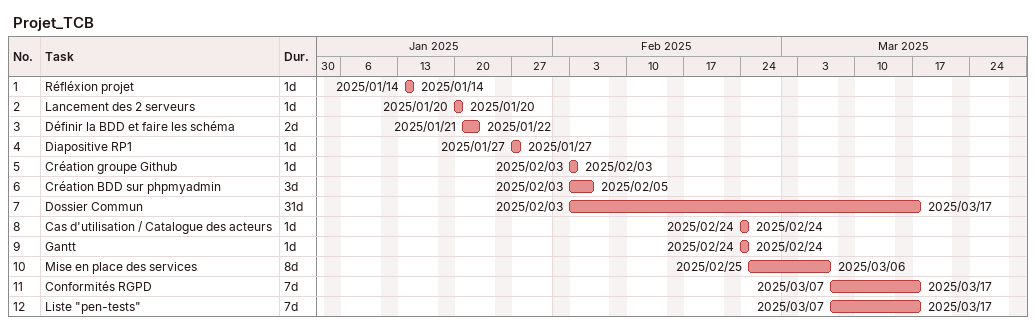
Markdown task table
Projet_TCB

| ID | Task | Duration | Start | Finish |
|---|---|---|---|---|
| 1 | Réfléxion projet | 1d | 2025-01-14 | 2025-01-14 |
| 2 | Lancement des 2 serveurs | 1d | 2025-01-20 | 2025-01-20 |
| 3 | Définir la BDD et faire les schéma | 2d | 2025-01-21 | 2025-01-22 |
| 4 | Diapositive RP1 | 1d | 2025-01-27 | 2025-01-27 |
| 5 | Création groupe Github | 1d | 2025-02-03 | 2025-02-03 |
| 6 | Création BDD sur phpmyadmin | 3d | 2025-02-03 | 2025-02-05 |
| 7 | Dossier Commun | 31d | 2025-02-03 | 2025-03-17 |
| 8 | Cas d'utilisation / Catalogue des acteurs | 1d | 2025-02-24 | 2025-02-24 |
| 9 | Gantt | 1d | 2025-02-24 | 2025-02-24 |
| 10 | Mise en place des services | 8d | 2025-02-25 | 2025-03-06 |
| 11 | Conformités RGPD | 7d | 2025-03-07 | 2025-03-17 |
| 12 | Liste "pen-tests" | 7d | 2025-03-07 | 2025-03-17 |
